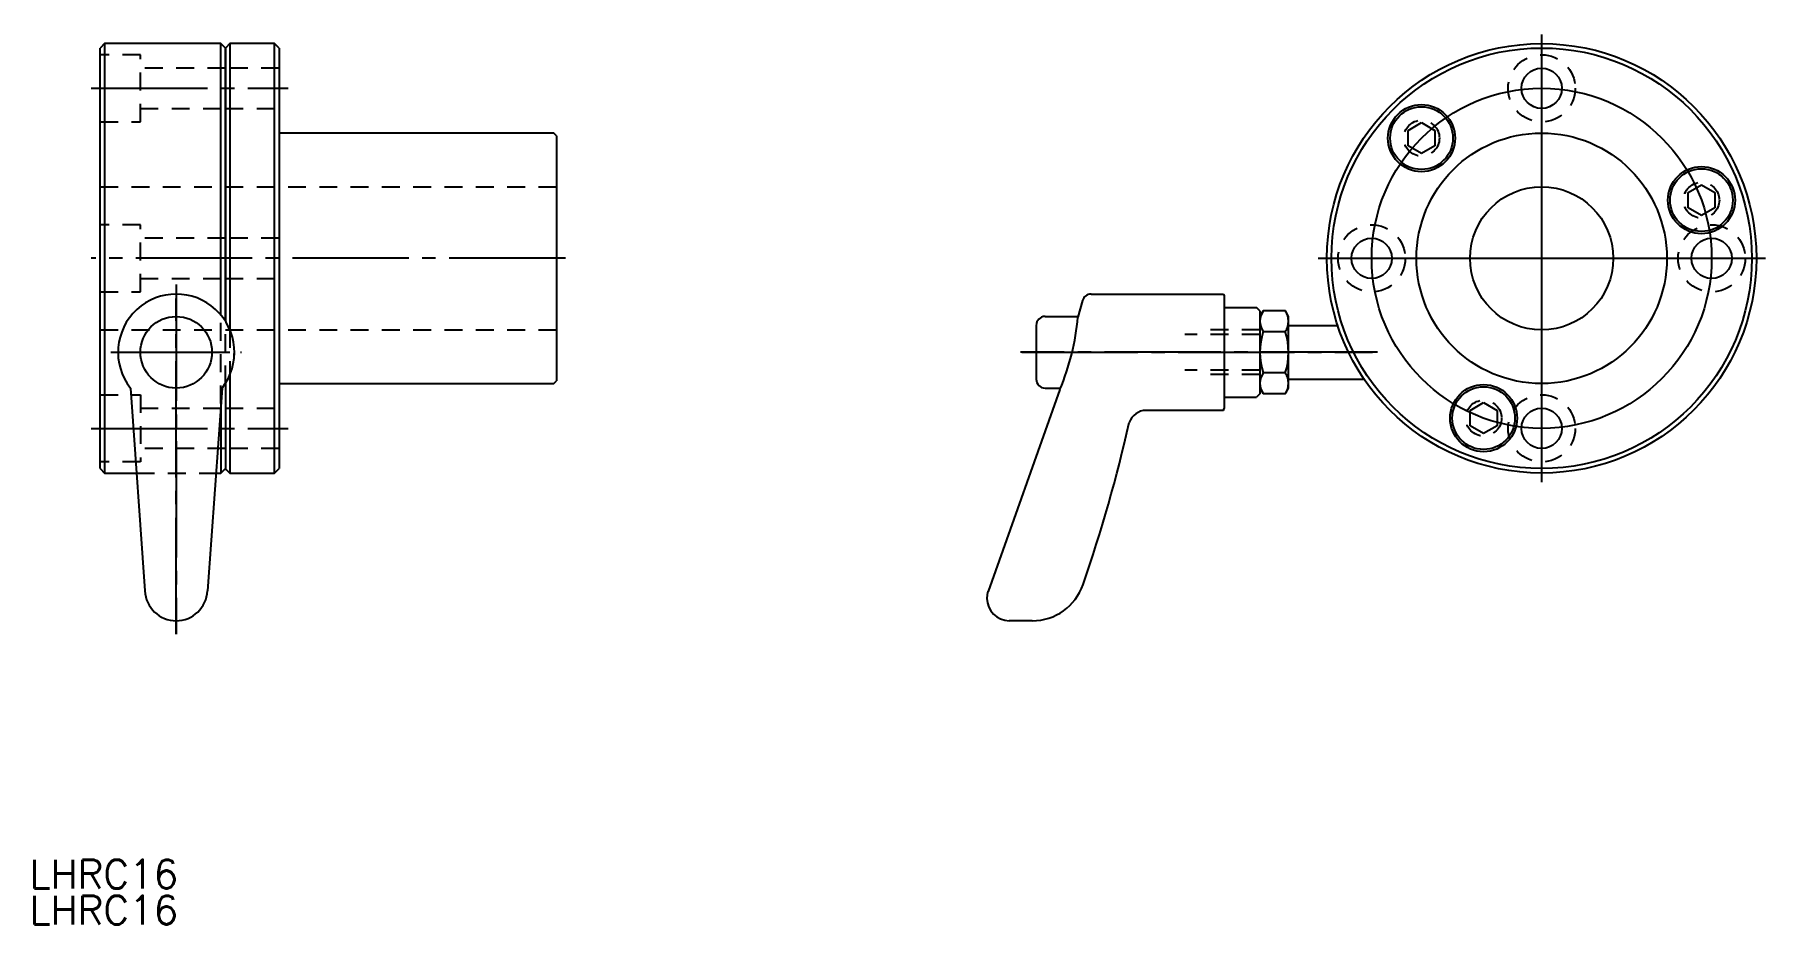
# Model space of a CAD drawing. Extents: x 109 to 302, y 130 to 229.
import ezdxf

# ---------------------------------------------------------------- set-up
doc = ezdxf.new("R2010")
doc.units = 0
doc.linetypes.add('CENTER', pattern=[17.5, 13, -1.5, 1.5, -1.5])
doc.linetypes.add('DASHED', pattern=[3.5, 2, -1.5])
doc.layers.get('0').update_dxf_attribs({"linetype": 'CONTINUOUS'})
doc.layers.add('CENTER', color=1, linetype='CENTER')
doc.styles.get("Standard").update_dxf_attribs({"font": 'txt.shx', "bigfont": '@extfont2.shx'})

msp = doc.modelspace()

# ---------------------------------------------------------------- linework, layer by layer
at = {"color": 7, "linetype": 'CONTINUOUS'}
for p, q in [((116.36, 228.08), (115.86, 227.58)), ((115.86, 180.58), (115.86, 227.58)), ((116.36, 228.08), (116.36, 180.08)), ((129.36, 228.08), (116.36, 228.08)), ((129.36, 197.73), (129.36, 228.08)), ((129.86, 227.58), (129.36, 228.08)), ((130.36, 228.08), (129.86, 227.58)), ((129.86, 227.58), (129.86, 197.04)), ((129.86, 197.04), (129.86, 227.58)), ((130.36, 228.08), (130.36, 196.08)), ((135.36, 228.08), (130.36, 228.08)), ((135.36, 180.08), (135.36, 228.08)), ((135.86, 227.58), (135.36, 228.08)), ((135.86, 227.58), (135.86, 180.58)), ((262.05, 218.38), (263.55, 219.25)), ((263.55, 219.25), (265.05, 218.38)), ((166.56, 218.08), (135.86, 218.08)), ((166.86, 217.78), (166.56, 218.08)), ((166.86, 217.78), (166.86, 190.38)), ((262.05, 216.65), (262.05, 218.38)), ((265.05, 218.38), (265.05, 216.65)), ((263.55, 215.78), (262.05, 216.65)), ((265.05, 216.65), (263.55, 215.78)), ((293.34, 211.44), (294.84, 212.31)), ((293.34, 209.71), (293.34, 211.44)), ((294.84, 212.31), (296.34, 211.44)), ((296.34, 211.44), (296.34, 209.71)), ((294.84, 208.85), (293.34, 209.71)), ((296.34, 209.71), (294.84, 208.85)), ((225.65, 199.35), (225.15, 197.52)), ((226.62, 200.08), (241.4, 200.08)), ((241.4, 200.08), (241.48, 199.88)), ((241.48, 199.88), (241.48, 187.28)), ((221.48, 197.58), (225.17, 197.58)), ((241.48, 198.58), (245.12, 198.58)), ((245.48, 198.21), (245.12, 198.58)), ((245.48, 198.21), (245.48, 188.94)), ((245.84, 198.2), (245.48, 197.58)), ((245.48, 197.58), (245.48, 189.58)), ((248.33, 198.2), (245.84, 198.2)), ((248.68, 197.58), (248.33, 198.2)), ((248.68, 189.58), (248.68, 197.58)), ((220.48, 196.58), (220.48, 190.58)), ((245.84, 195.89), (248.33, 195.89)), ((248.68, 196.58), (254.28, 196.58)), ((129.86, 190.11), (129.86, 180.58)), ((130.36, 191.08), (130.36, 180.08)), ((135.86, 190.08), (166.56, 190.08)), ((166.56, 190.08), (166.86, 190.38)), ((248.33, 191.27), (245.84, 191.27)), ((248.68, 190.58), (257.23, 190.58)), ((119.24, 189.58), (120.87, 166.92)), ((129.49, 189.58), (127.86, 166.92)), ((129.36, 187.86), (129.36, 180.08)), ((223.13, 189.42), (215.1, 166.83)), ((221.48, 189.58), (223.2, 189.58)), ((241.48, 188.58), (245.12, 188.58)), ((245.48, 188.94), (245.12, 188.58)), ((245.48, 189.58), (245.84, 188.96)), ((245.84, 188.96), (248.33, 188.96)), ((248.33, 188.96), (248.68, 189.58)), ((268.99, 187.09), (270.49, 187.96)), ((270.49, 187.96), (271.99, 187.09)), ((241.4, 187.08), (232.77, 187.08)), ((241.4, 187.08), (241.48, 187.28)), ((268.99, 185.36), (268.99, 187.09)), ((271.99, 187.09), (271.99, 185.36)), ((270.49, 184.49), (268.99, 185.36)), ((271.99, 185.36), (270.49, 184.49)), ((115.86, 180.58), (116.36, 180.08)), ((116.36, 180.08), (119.92, 180.08)), ((128.81, 180.08), (129.36, 180.08)), ((129.36, 180.08), (129.86, 180.58)), ((130, 180.45), (130.36, 180.08)), ((130.36, 180.08), (135.36, 180.08)), ((135.36, 180.08), (135.86, 180.58)), ((214.98, 166.16), (214.98, 166.08)), ((220.05, 163.58), (217.48, 163.58))]:
    msp.add_line(p, q, dxfattribs=at)
at = {"color": 3, "linetype": 'DASHED'}
for p, q in [((120.36, 226.83), (115.86, 226.83)), ((120.36, 219.33), (120.36, 226.83)), ((129.86, 225.33), (120.36, 225.33)), ((135.86, 225.33), (129.86, 225.33)), ((120.36, 220.83), (129.86, 220.83)), ((129.86, 220.83), (135.86, 220.83)), ((115.86, 219.33), (120.36, 219.33)), ((115.86, 212.08), (166.86, 212.08)), ((120.36, 207.83), (115.86, 207.83)), ((120.36, 200.33), (120.36, 207.83)), ((129.86, 206.33), (120.36, 206.33)), ((135.86, 206.33), (129.86, 206.33)), ((120.36, 201.83), (129.86, 201.83)), ((129.86, 201.83), (135.86, 201.83)), ((115.86, 200.33), (120.36, 200.33)), ((129.36, 187.86), (129.36, 197.73)), ((115.86, 196.08), (166.86, 196.08)), ((129.86, 190.11), (129.86, 197.04)), ((130.36, 196.08), (130.36, 191.08)), ((245.48, 195.58), (237.08, 195.58)), ((245.48, 196.08), (238.48, 196.08)), ((245.48, 191.58), (237.08, 191.58)), ((245.48, 191.08), (238.48, 191.08)), ((115.86, 188.83), (120.36, 188.83)), ((120.36, 188.83), (120.36, 181.33)), ((120.36, 187.33), (129.86, 187.33)), ((129.86, 187.33), (135.86, 187.33)), ((129.86, 182.83), (120.36, 182.83)), ((135.86, 182.83), (129.86, 182.83)), ((120.36, 181.33), (115.86, 181.33)), ((119.92, 180.08), (128.81, 180.08)), ((129.86, 180.58), (130, 180.45))]:
    msp.add_line(p, q, dxfattribs=at)
at = {"color": 1, "linetype": 'CENTER'}
msp.add_line((167.86, 204.08), (114.86, 204.08), dxfattribs=at)
at = {"color": 12, "linetype": 'CENTER'}
msp.add_line((218.86, 193.58), (258.06, 193.58), dxfattribs=at)
at = {"color": 7, "linetype": 'CONTINUOUS'}
for centre, radius in [((276.98, 204.08), 24), ((276.98, 204.08), 23.5), ((276.98, 223.08), 2.25), ((263.55, 217.51), 3.75), ((263.55, 217.51), 3.5), ((276.98, 204.08), 14), ((294.84, 210.58), 3.75), ((294.84, 210.58), 3.5), ((276.98, 204.08), 8), ((257.98, 204.08), 2.25), ((295.98, 204.08), 2.25), ((124.36, 193.58), 4), ((270.49, 186.22), 3.75), ((270.49, 186.22), 3.5), ((276.98, 185.08), 2.25)]:
    msp.add_circle(centre, radius, dxfattribs=at)
at = {"color": 3, "linetype": 'DASHED'}
for centre, radius in [((276.98, 223.08), 3.75), ((263.55, 217.51), 2), ((294.84, 210.58), 2), ((257.98, 204.08), 3.75), ((295.98, 204.08), 3.75), ((270.49, 186.22), 2), ((276.98, 185.08), 3.75)]:
    msp.add_circle(centre, radius, dxfattribs=at)
at = {"color": 7, "linetype": 'CONTINUOUS'}
for centre, radius, start, end in [((124.36, 193.58), 6.5, 322.0201, 217.9799), ((226.62, 199.08), 1, 90, 164.2753), ((221.48, 196.58), 1, 90, 180), ((197.74, 200.06), 27.53, 337.2678, 354.7093), ((247.53, 197.04), 2.04, 145.6158, 214.3842), ((246.64, 197.04), 2.04, 325.6158, 34.3842), ((253.13, 193.58), 7.64, 162.412, 197.588), ((241.04, 193.58), 7.64, 342.412, 17.588), ((124.36, 193.58), 6.5, 356.1557, 0), ((221.48, 190.58), 1, 180, 270), ((247.53, 190.11), 2.04, 145.6158, 214.3842), ((246.64, 190.11), 2.04, 325.6158, 34.3842), ((62.86, 223.84), 172.29, 340.9545, 347.2259), ((232.77, 185.08), 2, 90, 160.621), ((124.36, 167.08), 3.5, 182.543, 357.4475), ((216.98, 166.16), 2, 160.4256, 180), ((220.05, 169.58), 6, 270, 340.8981), ((217.48, 166.08), 2.5, 180, 270)]:
    msp.add_arc(centre, radius, start, end, dxfattribs=at)
at = {"layer": 'CENTER', "color": 1, "linetype": 'CONTINUOUS'}
for p, q in [((276.98, 179.08), (276.98, 229.08)), ((251.98, 204.08), (301.98, 204.08)), ((276.89, 204.08), (277.07, 204.08)), ((276.98, 203.99), (276.98, 204.17))]:
    msp.add_line(p, q, dxfattribs=at)
at = {"layer": 'CENTER', "color": 1, "linetype": 'CENTER'}
for p, q in [((114.86, 223.08), (136.86, 223.08)), ((124.36, 201.14), (124.36, 162.09)), ((124.36, 162.09), (124.36, 199.58)), ((117.04, 193.58), (131.67, 193.58)), ((118.36, 193.58), (130.36, 193.58)), ((258.62, 193.58), (218.71, 193.58)), ((114.86, 185.08), (136.86, 185.08))]:
    msp.add_line(p, q, dxfattribs=at)
at = {"layer": 'CENTER', "color": 1, "linetype": 'CONTINUOUS'}
msp.add_circle((276.98, 204.08), 19, dxfattribs=at)

# ---------------------------------------------------------------- texts
at = {"color": 7, "linetype": 'CONTINUOUS'}
for p in [(107.99, 133.67), (107.99, 129.65)]:
    msp.add_text('LHRC16', height=3.2, dxfattribs=at).set_placement(p)

doc.saveas('drawing.dxf')
